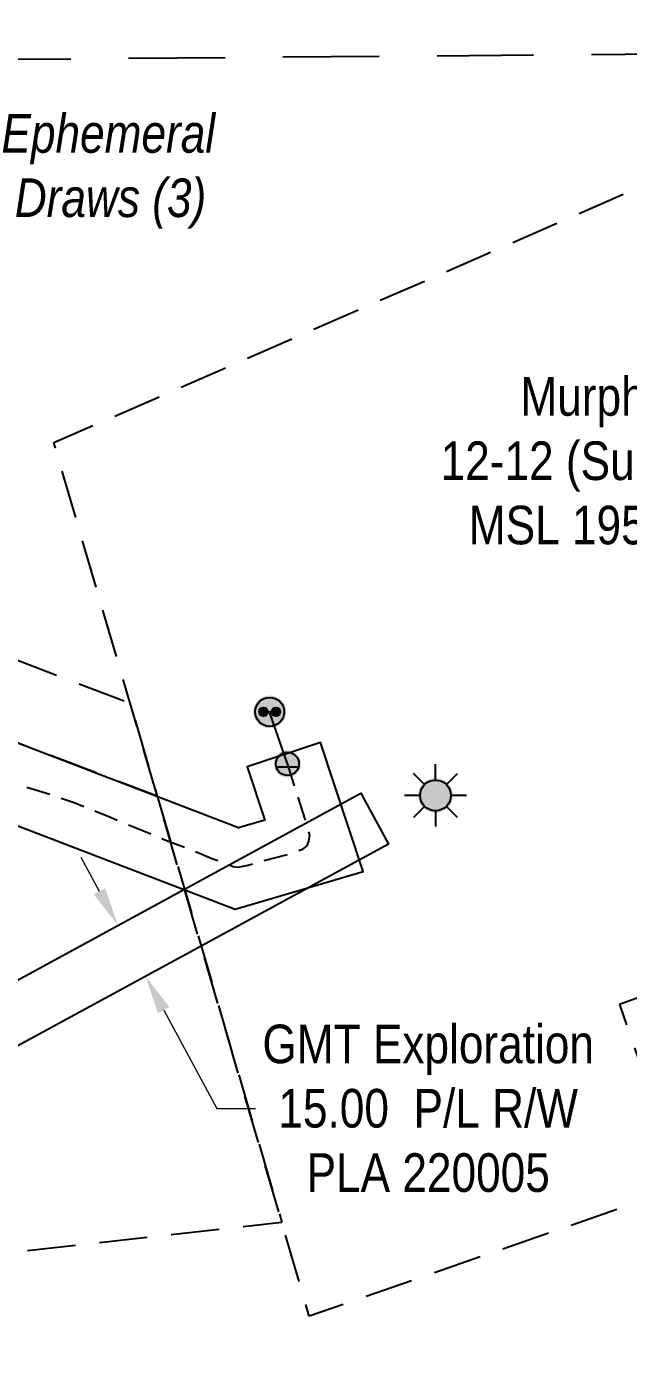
# Model space of a CAD drawing. Extents: x 538089 to 546766, y 6046620 to 6052605.
# Drawn here: x 545745.5 to 545901.5, y 6051759.4 to 6052101.8 of the extents above; entities that cross this region are included whole.
import ezdxf

# ---------------------------------------------------------------- set-up
doc = ezdxf.new("R2010")
doc.units = 0
doc.header["$LTSCALE"] = 5
for name, pattern in [('foc-ACCESSROAD', [3.75, 2.5, -1.25]), ('foc-LSD', [8, 5, -3]), ('UG_PIPE', [1.875, 1.25, -0.625])]:
    doc.linetypes.add(name, pattern=pattern)
for name, color, linetype in [('AS-PIPE-AG', 44, 'Continuous'), ('AS-PIPE-UG', 44, 'UG_PIPE'), ('AS-SYMBOL', 7, 'Continuous'), ('C-AR', 13, 'foc-ACCESSROAD'), ('C-RW', 13, 'Continuous'), ('C-WS', 13, 'foc-ACCESSROAD'), ('C-WS-S', 13, 'Continuous'), ('F-RW', 190, 'Continuous'), ('F-WS', 190, 'foc-ACCESSROAD'), ('L-SECTION-LSD', 7, 'foc-LSD'), ('T-WATER-T', 170, 'Continuous')]:
    doc.layers.add(name, color=color, linetype=linetype)
doc.layers.add('C-AR-T', color=13, linetype='Continuous', lineweight=9)
doc.layers.add('F-RW-T', color=190, linetype='Continuous', lineweight=9)
doc.styles.add('80CG', font='ARIALN.TTF', dxfattribs={"height": 10})
doc.styles.add('80L', font='ARIALN.TTF', dxfattribs={"height": 10})
doc.dimstyles.new('Compass 5 000', dxfattribs={"dimscale": 5, "dimtxt": 9, "dimasz": 2, "dimexe": 0.2, "dimexo": 0.0625, "dimgap": 0.5, "dimtad": 0, "dimtih": 1, "dimtoh": 1, "dimzin": 0, "dimdsep": 46, "dimtxsty": '80CG', "dimcen": 0.1, "dimse1": 1, "dimse2": 1, "dimclrd": 256, "dimclrt": 256, "dimaunit": 1, "dimadec": 4, "dimazin": 0, "dimtfac": 0.06, "dimtofl": 0, "dimtmove": 0, "dimatfit": 1, "dimfxl": 0.2, "dimtolj": 1, "dimtzin": 0, "dimlwd": -1, "dimarcsym": 0})

# ---------------------------------------------------------------- blocks, each defined once
blk = doc.blocks.new('*D489')
at = {"layer": 'F-RW-T', "transparency": 16777216}
for p, q in [((545764.4, 6051877.67), (545759.64, 6051886.46)), ((545781.05, 6051846.89), (545794.85, 6051821.38)), ((545794.85, 6051821.38), (545804.85, 6051821.38))]:
    blk.add_line(p, q, dxfattribs=at)
for points in [[(545765.87, 6051878.46), (545762.93, 6051876.88), (545769.16, 6051868.87)], [(545782.51, 6051847.68), (545779.58, 6051846.1), (545776.29, 6051855.69)]]:
    blk.add_solid(points, dxfattribs=at)
at = {"layer": 'F-RW-T', "transparency": 16777216, "insert": (545849.6, 6051821.38), "char_height": 10, "attachment_point": 5, "style": '80CG'}
blk.add_mtext('\\A1;GMT Exploration\\P15.00  P/L R/W\\PPLA 220005', dxfattribs=at)
blk = doc.blocks.new('GAS')
h = blk.add_hatch(color=255)
h.dxf.hatch_style = 1
edge = h.paths.add_edge_path()
edge.add_arc((0, 0), 0.9, 0, 360)
for p, q in [((0, 0.808), (0, 1.616)), ((-0.571, 0.571), (-1.142, 1.142)), ((0.571, 0.571), (1.142, 1.142)), ((-0.808, 0), (-1.616, 0)), ((1.616, 0), (0.808, 0)), ((-0.571, -0.571), (-1.142, -1.142)), ((1.142, -1.142), (0.571, -0.571)), ((0, -0.808), (0, -1.616))]:
    blk.add_line(p, q)
blk.add_circle((0, 0), 0.8)
blk = doc.blocks.new('RISER')
h = blk.add_hatch(color=255)
h.dxf.hatch_style = 1
edge = h.paths.add_edge_path()
edge.add_arc((0, 0), 0.7, 0, 360)
blk.add_hatch(color=48).paths.add_polyline_path([(0.581, -0.15), (-0.581, -0.15, 0.774597)])
at = {"color": 48}
blk.add_line((-0.581, -0.15), (0.581, -0.15), dxfattribs=at)
blk.add_circle((0, 0), 0.6, dxfattribs=at)
blk = doc.blocks.new('PIG')
h = blk.add_hatch(color=255)
h.dxf.hatch_style = 1
edge = h.paths.add_edge_path()
edge.add_arc((0, 0), 0.85, 0, 360)
at = {"layer": 'AS-SYMBOL'}
h = blk.add_hatch(color=48, dxfattribs=at)
h.dxf.hatch_style = 1
h.paths.add_polyline_path([(-0.101, 0.005, 1), (-0.551, 0.005, 1)])
h = blk.add_hatch(color=48, dxfattribs=at)
h.dxf.hatch_style = 1
h.paths.add_polyline_path([(0.101, 0.005, 1), (0.551, 0.005, 1)])
at = {"layer": 'AS-SYMBOL', "color": 48}
for centre, radius in [((0, 0), 0.75), ((-0.326, 0.005), 0.225), ((0.326, 0.005), 0.225)]:
    blk.add_circle(centre, radius, dxfattribs=at)

msp = doc.modelspace()

# ---------------------------------------------------------------- linework, layer by layer
at = {"layer": 'AS-PIPE-AG', "flags": 128}
msp.add_lwpolyline([(545813.105, 6051910.716), (545813.108, 6051910.71), (545808.496, 6051924.237), (545808.511, 6051924.189)], dxfattribs=at)
at = {"layer": 'AS-PIPE-UG', "flags": 128}
msp.add_lwpolyline([(543027.551, 6048035.787), (543034.91, 6048036.193), (543038.424, 6048036.013), (543039.812, 6048035.496), (543040.764, 6048034.732), (543041.583, 6048029.782), (543042.007, 6048028.276), (543043.124, 6048027.381), (543046.506, 6048027.389), (543053.231, 6048027.499), (543091.368, 6048027.59), (543157.105, 6048027.395), (543252.9, 6048028.03), (543352.429, 6048028.187), (543461.509, 6048028.623), (543556.263, 6048028.927), (543625.372, 6048029.074), (543705.299, 6048029.031), (543821.918, 6048029.56), (543893.372, 6048030.1), (543999.992, 6048029.565), (544089.086, 6048030.1), (544168.374, 6048030.151), (544275.28, 6048029.809), (544307.853, 6048030.067), (544314.673, 6048030.105), (544316.653, 6048030.865), (544318.582, 6048034.75), (544318.761, 6048040.271), (544318.929, 6048051.911), (544318.103, 6048087.952), (544317.649, 6048136.434), (544315.388, 6048146.621), (544310.887, 6048155.949), (544301.709, 6048174.65), (544285.59, 6048207.427), (544268.164, 6048242.75), (544252.705, 6048279.404), (544235.687, 6048323.201), (544231.61, 6048335.443), (544230.181, 6048347.965), (544230.164, 6048360.173), (544230.808, 6048402.042), (544231.473, 6048427.576), (544229.64, 6048441.541), (544225.188, 6048454.595), (544214.177, 6048488.426), (544206.655, 6048510.627), (544205.994, 6048525.196), (544209.401, 6048534.969), (544225.85, 6048572.997), (544270.317, 6048684.649), (544294.087, 6048742.903), (544327.967, 6048824.892), (544352.471, 6048888.03), (544391.031, 6048982.791), (544440.543, 6049107.646), (544466.061, 6049171.952), (544488.801, 6049228.296), (544499.029, 6049255.083), (544507.268, 6049279.198), (544522.992, 6049330.548), (544551.407, 6049420.955), (544570.487, 6049483.04), (544583.704, 6049527.313), (544603.544, 6049589.59), (544621.101, 6049647.329), (544642.005, 6049711.497), (544666.014, 6049789.042), (544683.695, 6049848.008), (544706.525, 6049919.812), (544716.912, 6049953.28), (544727.558, 6049985.641), (544740.54, 6050030.923), (544744.769, 6050051.252), (544759.384, 6050098.112), (544772.691, 6050139.589), (544788.39, 6050190.764), (544804.341, 6050244.207), (544818.85, 6050288.45), (544824.685, 6050305.804), (544828.628, 6050317.372), (544834.55, 6050324.167), (544844.03, 6050330.55), (544854.61, 6050333.959), (544869.666, 6050334.858), (544897.082, 6050337.096), (544943.278, 6050339.941), (544973.795, 6050342.61), (544999.445, 6050345.193), (545005.561, 6050345.738), (545012.038, 6050345.986), (545015.645, 6050346.466), (545017.173, 6050347.428), (545017.753, 6050348.527), (545018.202, 6050349.747), (545018.541, 6050351.852), (545018.181, 6050353.56), (545017.958, 6050356.663), (545017.903, 6050362.278), (545017.429, 6050368.151), (545013.638, 6050405.042), (545003.802, 6050482.104), (544999.511, 6050536.442), (544995.334, 6050593.178), (544991.771, 6050639.341), (544989.202, 6050673.972), (544985.365, 6050704.918), (544979.655, 6050754.61), (544977.042, 6050770.064), (544976.719, 6050799.63), (544977.397, 6050831.795), (544973.095, 6050873.983), (544968.542, 6050929.024), (544964.268, 6050986.979), (544957.932, 6051048.725), (544954.366, 6051089.857), (544947.994, 6051159.089), (544943.317, 6051214.196), (544941.734, 6051269.325), (544946.619, 6051283.104), (544950.917, 6051293.386), (544960.543, 6051305.815), (544974.915, 6051323.802), (545004.561, 6051358.337), (545040.227, 6051399.961), (545065.076, 6051429.797), (545087.821, 6051456.316), (545105.982, 6051478.205), (545113.906, 6051490.766), (545127.374, 6051515.007), (545145.37, 6051546.886), (545169.089, 6051591.148), (545182.022, 6051618.856), (545185.928, 6051632.638), (545192.905, 6051660.292), (545205.332, 6051708.408), (545212.252, 6051736.335), (545225.625, 6051784.932), (545235.263, 6051818.724), (545239.952, 6051835.152), (545242.608, 6051844.433), (545249.71, 6051854.156), (545263.891, 6051860.594), (545289.275, 6051871.992), (545306.785, 6051879.803), (545332.111, 6051889.364), (545401.846, 6051909), (545452.347, 6051921.303), (545495.358, 6051933.196), (545537.336, 6051944.222), (545593.456, 6051959.468), (545635.946, 6051971.571), (545648.478, 6051975.226), (545650.703, 6051974.87), (545653.096, 6051973.576), (545655.621, 6051970.032), (545663.153, 6051960.648), (545671.093, 6051950.378), (545676.89, 6051943.09), (545682.253, 6051936.395), (545688.823, 6051928.356), (545691.32, 6051925.204), (545693.702, 6051924.272), (545699.285, 6051922.556), (545710.403, 6051919.051), (545727.12, 6051912.999), (545745.111, 6051904.84), (545751.483, 6051902.887), (545757.872, 6051900.688), (545767.273, 6051896.867), (545776.271, 6051893.144), (545781.799, 6051890.86), (545787.877, 6051888.581), (545793.814, 6051886.096), (545797.272, 6051884.835), (545799.041, 6051884.07), (545800.319, 6051883.952), (545802.918, 6051884.467), (545807.058, 6051885.666), (545813.58, 6051887.384), (545817.081, 6051888.62), (545818.196, 6051889.492), (545818.69, 6051890.662), (545818.88, 6051892.215), (545818.202, 6051894.892), (545814.367, 6051906.925), (545813.089, 6051910.767)], dxfattribs=at)
at = {"layer": 'C-AR', "flags": 128}
msp.add_lwpolyline([(545625.478, 6052306.289), (545609.441, 6052291.138), (545605.451, 6052092.669), (545709.021, 6051950.591), (545772.329, 6051926.419), (545779.373, 6051902.324), (545696.351, 6051934.038), (545585.371, 6052086.332), (545589.761, 6052306.869), (545607.848, 6052305.322), (545610.122, 6052305.256), (545610.917, 6052305.294), (545625.478, 6052306.289)], close=True, dxfattribs=at)
at = {"layer": 'C-RW', "flags": 128}
msp.add_lwpolyline([(545025.683, 6050357.19), (544949.373, 6051277.26), (545117.907, 6051474.538), (545191.528, 6051613.059), (545252.448, 6051844.627), (545326.551, 6051877.673), (545649.713, 6051964.027), (545683.672, 6051917.469), (545799.585, 6051873.071), (545832.727, 6051882.791), (545821.67, 6051916.213), (545802.692, 6051909.935), (545807.252, 6051896.151), (545800.434, 6051894.152), (545696.34, 6051934.023), (545657.789, 6051986.876), (545319.858, 6051896.576), (545235.554, 6051858.98), (545172.787, 6051620.39), (545101.284, 6051485.855), (544928.763, 6051283.91), (545005.761, 6050355.546)], dxfattribs=at)
at = {"layer": 'C-WS', "flags": 128}
msp.add_lwpolyline([(545979.686, 6052050.693), (546028.945, 6052059.117), (546045.766, 6051960.58), (545996.494, 6051952.174), (546007.753, 6051886.184), (545899.149, 6051848.378), (545915.576, 6051801.136), (545818.783, 6051767.543), (545779.373, 6051902.324), (545772.329, 6051926.419), (545752.577, 6051993.97), (545972.962, 6052090.104), (545979.686, 6052050.693)], close=True, dxfattribs=at)
at = {"layer": 'F-RW'}
msp.add_lwpolyline([(545790.724, 6051863.505), (545725.152, 6051827.833), (545717.988, 6051841.002), (545786.418, 6051878.23), (545832.122, 6051903.094), (545839.286, 6051889.925), (545790.724, 6051863.505)], close=True, dxfattribs=at)
at = {"layer": 'F-WS', "flags": 128}
msp.add_lwpolyline([(545738.953, 6051783.747), (545738.952, 6051747.638), (545612.02, 6051747.883), (545612.019, 6051846.214), (545612.019, 6051866.28), (545612.019, 6051884.812), (545658.041, 6051890.879), (545705.66, 6051930.508), (545747.322, 6051914.579), (545775.097, 6051903.96), (545779.373, 6051902.324), (545811.684, 6051791.823), (545738.953, 6051783.747)], close=True, dxfattribs=at)
at = {"layer": 'L-SECTION-LSD'}
msp.add_line((545956.924, 6052095.045), (545555.029, 6052091.726), dxfattribs=at)

# ---------------------------------------------------------------- block references
at = {"layer": 'AS-SYMBOL', "xscale": 4.999999999999984, "yscale": 4.999999999999984, "zscale": 4.999999999999984}
for name, p in [('PIG', (545808.511, 6051924.189)), ('RISER', (545813.105, 6051910.716))]:
    msp.add_blockref(name, p, dxfattribs=at)
at = {"layer": 'C-WS-S', "color": 2, "xscale": 4.997394349999992, "yscale": 4.997394349999992, "zscale": 4.997394349999992}
msp.add_blockref('GAS', (545851.493, 6051902.526), dxfattribs=at)

# ---------------------------------------------------------------- texts
at = {"layer": 'C-AR-T', "insert": (545892.608, 6051989.215), "char_height": 10, "attachment_point": 5, "style": '80CG'}
msp.add_mtext('\\A1;Murphy\\P12-12 (Surface)\\PMSL 195112', dxfattribs=at)

# ---------------------------------------------------------------- dimensions: what is measured, and where the dimension line sits
at = {"layer": 'F-RW-T'}
dim = msp.add_linear_dim(base=(545776.291, 6051855.687), p1=(545749.763, 6051858.382), p2=(545756.896, 6051845.196), angle=298.40994, text='GMT Exploration\\P15.00  P/L R/W\\PPLA 220005', dimstyle='Compass 5 000', dxfattribs=at)
dim.commit()
dim.dimension.update_dxf_attribs({"geometry": '*D489', "text_midpoint": (545849.604, 6051821.385), "dimtype": 161})

# ---------------------------------------------------------------- next in the draw order: texts
at = {"layer": 'T-WATER-T', "insert": (545738.644, 6052079.12), "char_height": 10, "attachment_point": 1, "style": '80L', "bg_fill": 2}
msp.add_mtext_dynamic_manual_height_columns('\\pi0.34122;{\\fArial Narrow|b0|i1|c0|p34;Ephemeral \\P\\pi3.7962;Draws (3) }', width=56.00985, gutter_width=50, heights=[0], dxfattribs=at)

doc.saveas('drawing.dxf')
